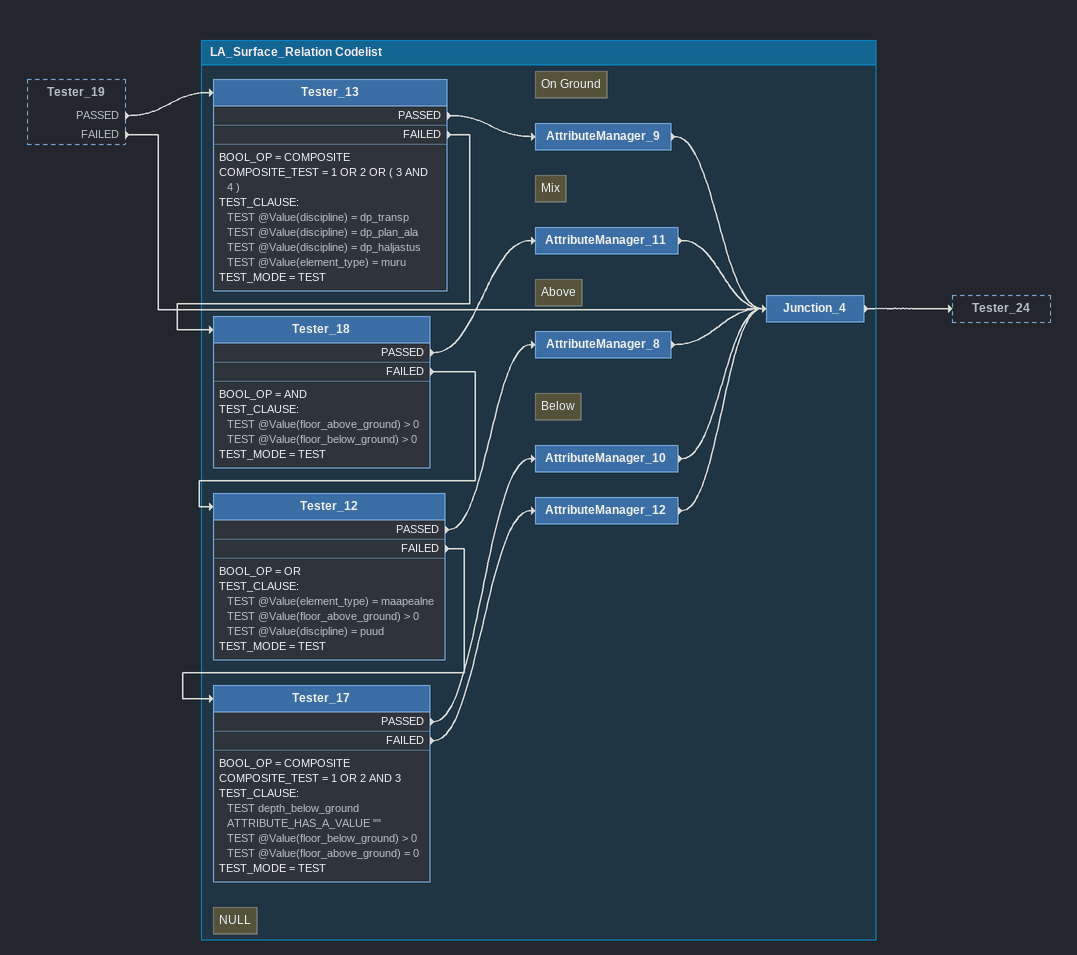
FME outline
Tester_19 [outside]
    PASSED -> Tester_13
    FAILED -> Junction_4

Bookmark: LA_Surface_Relation Codelist
Tester_13
    BOOL_OP = COMPOSITE
    COMPOSITE_TEST = 1 OR 2 OR ( 3 AND 4 )
    TEST_CLAUSE:
      TEST @Value(discipline) = dp_transp
      TEST @Value(discipline) = dp_plan_ala
      TEST @Value(discipline) = dp_haljastus
      TEST @Value(element_type) = muru
    TEST_MODE = TEST
    PASSED -> AttributeManager_9
    FAILED -> Tester_18
Note: On Ground
AttributeManager_9
    -> Junction_4
Tester_18
    BOOL_OP = AND
    TEST_CLAUSE:
      TEST @Value(floor_above_ground) > 0
      TEST @Value(floor_below_ground) > 0
    TEST_MODE = TEST
    PASSED -> AttributeManager_11
    FAILED -> Tester_12
Note: Mix
AttributeManager_11
    -> Junction_4
Tester_12
    BOOL_OP = OR
    TEST_CLAUSE:
      TEST @Value(element_type) = maapealne
      TEST @Value(floor_above_ground) > 0
      TEST @Value(discipline) = puud
    TEST_MODE = TEST
    PASSED -> AttributeManager_8
    FAILED -> Tester_17
Note: Above
AttributeManager_8
    -> Junction_4
Tester_17
    BOOL_OP = COMPOSITE
    COMPOSITE_TEST = 1 OR 2 AND 3
    TEST_CLAUSE:
      TEST depth_below_ground ATTRIBUTE_HAS_A_VALUE ""
      TEST @Value(floor_below_ground) > 0
      TEST @Value(floor_above_ground) = 0
    TEST_MODE = TEST
    PASSED -> AttributeManager_10
    FAILED -> AttributeManager_12
Note: Below
AttributeManager_10
    -> Junction_4
Note: NULL
AttributeManager_12
    -> Junction_4
Junction_4
    -> Tester_24
